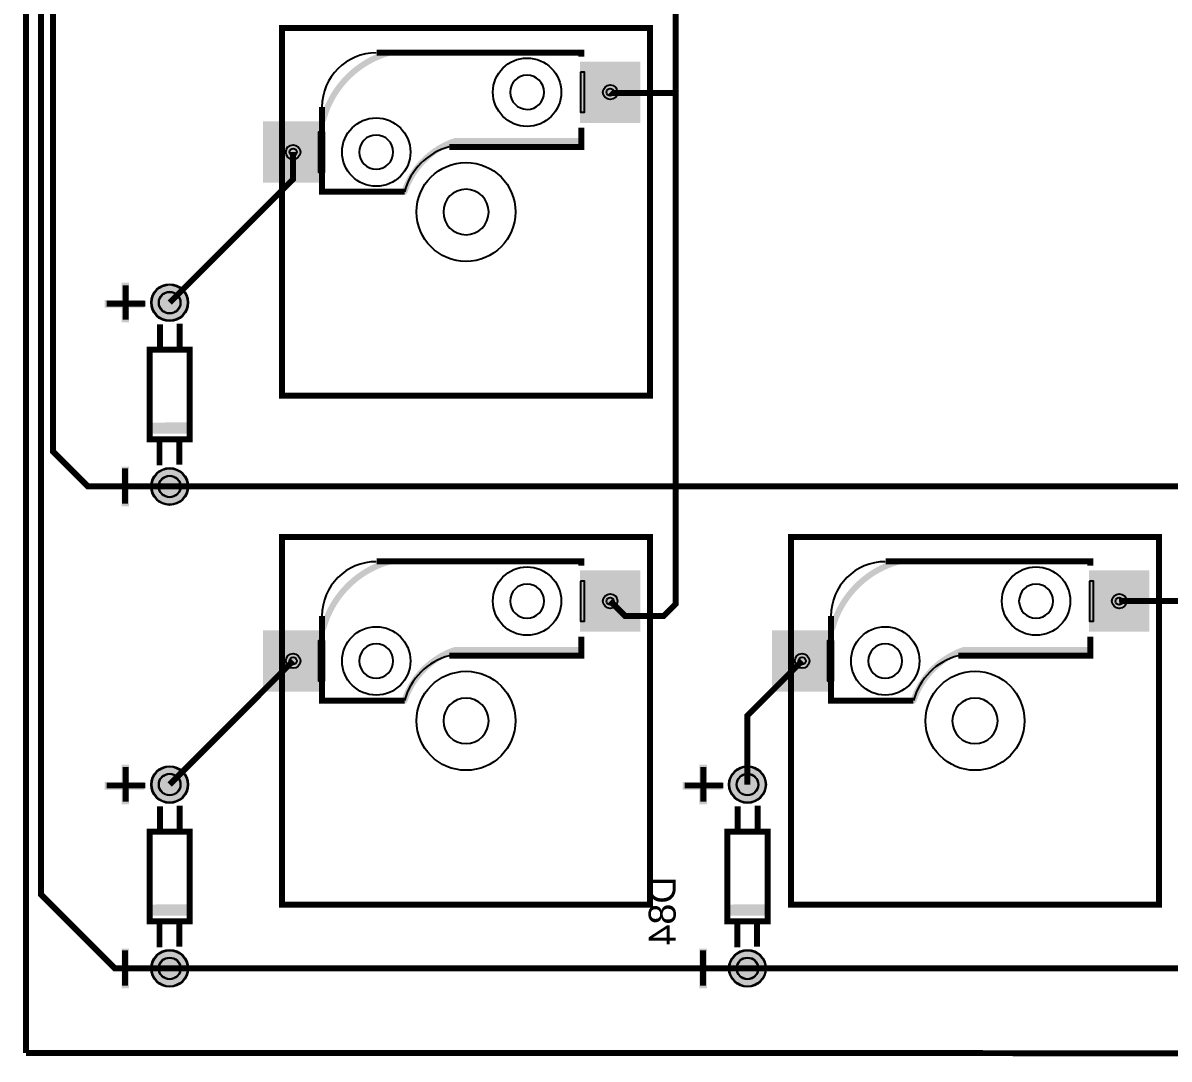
# Model space of a CAD drawing. Header units: millimetres. Extents: x -39 to 282, y -369 to -213.
# Drawn here: x -39.12 to 9.5, y -368.68 to -324.72 of the extents above; entities that cross this region are included whole.
import ezdxf

# ---------------------------------------------------------------- set-up
doc = ezdxf.new("R2010")
doc.units = ezdxf.units.MM
for name, color, linetype, true_color in [('BoardOutLine', 7, 'Continuous', 0xff00ff), ('BottomLayer', 7, 'Continuous', 0x0000ff), ('BottomPasteMaskLayer', 7, 'Continuous', 0x800000), ('BottomSilkLayer', 7, 'Continuous', 0x66cc33), ('BottomSolderMaskLayer', 7, 'Continuous', 0xaa00ff), ('Document', 7, 'Continuous', 0xffffff), ('Hole', 7, 'Continuous', 0x222222), ('Multi-Layer', 7, 'Continuous', 0xc0c0c0), ('TopLayer', 7, 'Continuous', 0xff0000), ('TopSilkLayer', 7, 'Continuous', 0xffcc00), ('TopSolderMaskLayer', 7, 'Continuous', 0x800080)]:
    doc.layers.add(name, color=color, linetype=linetype, true_color=true_color)
doc.styles.get("Standard").update_dxf_attribs({"font": 'arial.ttf'})

msp = doc.modelspace()

# ---------------------------------------------------------------- hatches: boundary and pattern name
at = {"layer": 'BottomLayer'}
for points in [[(-15.455, -326.386), (-12.955, -326.386), (-12.955, -328.936), (-15.455, -328.936)], [(-15.305, -326.811), (-15.305, -328.511), (-13.705, -328.511), (-13.705, -326.811), (-15.305, -326.811)], [(-28.905, -328.926), (-26.405, -328.926), (-26.405, -331.476), (-28.905, -331.476)], [(-28.155, -329.351), (-28.155, -331.051), (-26.555, -331.051), (-26.555, -329.351), (-28.155, -329.351)], [(-15.455, -347.976), (-12.955, -347.976), (-12.955, -350.526), (-15.455, -350.526)], [(6.135, -347.976), (8.635, -347.976), (8.635, -350.526), (6.135, -350.526)], [(-15.305, -348.401), (-15.305, -350.101), (-13.705, -350.101), (-13.705, -348.401), (-15.305, -348.401)], [(6.285, -348.401), (6.285, -350.101), (7.885, -350.101), (7.885, -348.401), (6.285, -348.401)], [(-28.905, -350.516), (-26.405, -350.516), (-26.405, -353.066), (-28.905, -353.066)], [(-7.315, -350.516), (-4.815, -350.516), (-4.815, -353.066), (-7.315, -353.066)], [(-28.155, -350.941), (-28.155, -352.641), (-26.555, -352.641), (-26.555, -350.941), (-28.155, -350.941)], [(-6.565, -350.941), (-6.565, -352.641), (-4.965, -352.641), (-4.965, -350.941), (-6.565, -350.941)]]:
    msp.add_hatch(color=256, dxfattribs=at).paths.add_polyline_path(points)
at = {"layer": 'BottomPasteMaskLayer'}
for points in [[(-15.455, -326.386), (-12.955, -326.386), (-12.955, -328.936), (-15.455, -328.936)], [(-28.905, -328.926), (-26.405, -328.926), (-26.405, -331.476), (-28.905, -331.476)], [(-15.455, -347.976), (-12.955, -347.976), (-12.955, -350.526), (-15.455, -350.526)], [(6.135, -347.976), (8.635, -347.976), (8.635, -350.526), (6.135, -350.526)], [(-28.905, -350.516), (-26.405, -350.516), (-26.405, -353.066), (-28.905, -353.066)], [(-7.315, -350.516), (-4.815, -350.516), (-4.815, -353.066), (-7.315, -353.066)]]:
    msp.add_hatch(color=256, dxfattribs=at).paths.add_polyline_path(points)
at = {"layer": 'BottomSilkLayer'}
for points in [[(-26.37, -328.929), (-26.387, -328.928), (-26.403, -328.925), (-26.419, -328.92), (-26.434, -328.912), (-26.447, -328.903), (-26.46, -328.892), (-26.471, -328.88), (-26.48, -328.866), (-26.488, -328.851), (-26.493, -328.835), (-26.496, -328.819), (-26.497, -328.802), (-26.497, -328.802), (-26.496, -328.785), (-26.492, -328.767), (-26.492, -328.767), (-26.492, -328.767), (-26.492, -328.767), (-26.466, -328.677), (-26.438, -328.588), (-26.409, -328.499), (-26.377, -328.411), (-26.343, -328.324), (-26.307, -328.238), (-26.269, -328.152), (-26.23, -328.067), (-26.188, -327.984), (-26.145, -327.901), (-26.1, -327.819), (-26.053, -327.738), (-26.004, -327.658), (-25.953, -327.58), (-25.901, -327.502), (-25.847, -327.426), (-25.791, -327.351), (-25.733, -327.277), (-25.674, -327.205), (-25.614, -327.133), (-25.551, -327.064), (-25.487, -326.995), (-25.422, -326.928), (-25.355, -326.863), (-25.287, -326.799), (-25.217, -326.737), (-25.146, -326.676), (-25.073, -326.617), (-25, -326.56), (-24.925, -326.504), (-24.848, -326.45), (-24.771, -326.397), (-24.692, -326.347), (-24.613, -326.298), (-24.532, -326.251), (-24.45, -326.206), (-24.367, -326.162), (-24.283, -326.121), (-24.198, -326.081), (-24.113, -326.043), (-24.026, -326.008), (-23.939, -325.974), (-23.851, -325.942), (-23.763, -325.912), (-23.673, -325.884), (-23.583, -325.858), (-23.583, -325.858), (-23.583, -325.858), (-23.583, -325.858), (-23.566, -325.855), (-23.548, -325.853), (-23.548, -325.853), (-23.548, -325.853), (-23.532, -325.854), (-23.515, -325.858), (-23.5, -325.863), (-23.485, -325.87), (-23.471, -325.88), (-23.458, -325.891), (-23.447, -325.903), (-23.438, -325.917), (-23.431, -325.932), (-23.425, -325.948), (-23.422, -325.964), (-23.421, -325.98), (-23.421, -325.98), (-23.422, -325.997), (-23.426, -326.013), (-23.431, -326.029), (-23.438, -326.044), (-23.448, -326.058), (-23.459, -326.07), (-23.471, -326.081), (-23.485, -326.091), (-23.5, -326.098), (-23.516, -326.103), (-23.516, -326.103), (-23.516, -326.103), (-23.516, -326.103), (-23.602, -326.128), (-23.688, -326.155), (-23.773, -326.184), (-23.857, -326.214), (-23.941, -326.247), (-24.024, -326.281), (-24.106, -326.318), (-24.187, -326.356), (-24.267, -326.396), (-24.347, -326.438), (-24.425, -326.482), (-24.502, -326.528), (-24.579, -326.575), (-24.654, -326.624), (-24.728, -326.675), (-24.801, -326.728), (-24.872, -326.782), (-24.943, -326.838), (-25.012, -326.895), (-25.079, -326.954), (-25.146, -327.014), (-25.211, -327.076), (-25.274, -327.14), (-25.336, -327.205), (-25.397, -327.271), (-25.455, -327.339), (-25.513, -327.408), (-25.569, -327.478), (-25.623, -327.55), (-25.675, -327.623), (-25.726, -327.697), (-25.775, -327.772), (-25.823, -327.848), (-25.868, -327.925), (-25.912, -328.004), (-25.954, -328.083), (-25.994, -328.163), (-26.033, -328.245), (-26.069, -328.327), (-26.104, -328.41), (-26.136, -328.493), (-26.167, -328.578), (-26.196, -328.663), (-26.223, -328.748), (-26.247, -328.835), (-26.247, -328.835), (-26.247, -328.835), (-26.247, -328.835), (-26.247, -328.835), (-26.253, -328.85), (-26.26, -328.865), (-26.269, -328.879), (-26.28, -328.892), (-26.293, -328.903), (-26.306, -328.912), (-26.321, -328.92), (-26.337, -328.925), (-26.354, -328.928), (-26.37, -328.929), (-26.37, -328.929), (-26.37, -328.929), (-26.37, -328.929)], [(-15.43, -325.854), (-23, -325.854), (-23.55, -325.854), (-23.566, -325.855), (-23.583, -325.858), (-23.598, -325.863), (-23.613, -325.871), (-23.627, -325.88), (-23.64, -325.891), (-23.65, -325.903), (-23.66, -325.917), (-23.667, -325.932), (-23.672, -325.948), (-23.676, -325.964), (-23.677, -325.981), (-23.676, -325.997), (-23.672, -326.014), (-23.667, -326.029), (-23.66, -326.044), (-23.65, -326.058), (-23.64, -326.07), (-23.627, -326.081), (-23.613, -326.091), (-23.598, -326.098), (-23.583, -326.103), (-23.566, -326.107), (-23.55, -326.108), (-23, -326.108), (-15.43, -326.108), (-15.413, -326.107), (-15.397, -326.103), (-15.381, -326.098), (-15.366, -326.091), (-15.352, -326.081), (-15.34, -326.07), (-15.329, -326.058), (-15.32, -326.044), (-15.312, -326.029), (-15.307, -326.014), (-15.304, -325.997), (-15.303, -325.981), (-15.304, -325.964), (-15.307, -325.948), (-15.312, -325.932), (-15.32, -325.917), (-15.329, -325.903), (-15.34, -325.891), (-15.352, -325.88), (-15.366, -325.871), (-15.381, -325.863), (-15.397, -325.858), (-15.413, -325.855), (-15.43, -325.854), (-15.43, -325.854)], [(-22.931, -332.01), (-22.947, -332.009), (-22.963, -332.006), (-22.979, -332.001), (-22.994, -331.993), (-23.008, -331.984), (-23.02, -331.973), (-23.031, -331.961), (-23.041, -331.947), (-23.048, -331.932), (-23.053, -331.916), (-23.056, -331.9), (-23.058, -331.883), (-23.058, -331.883), (-23.058, -331.883), (-23.056, -331.862), (-23.05, -331.84), (-23.05, -331.84), (-23.05, -331.84), (-23.05, -331.84), (-23.05, -331.84), (-23.022, -331.759), (-22.991, -331.679), (-22.959, -331.599), (-22.925, -331.52), (-22.889, -331.442), (-22.851, -331.365), (-22.811, -331.289), (-22.769, -331.213), (-22.726, -331.139), (-22.68, -331.066), (-22.633, -330.994), (-22.585, -330.923), (-22.534, -330.854), (-22.482, -330.785), (-22.428, -330.718), (-22.373, -330.652), (-22.316, -330.588), (-22.257, -330.525), (-22.197, -330.464), (-22.135, -330.403), (-22.072, -330.345), (-22.008, -330.288), (-21.942, -330.232), (-21.875, -330.179), (-21.807, -330.126), (-21.737, -330.076), (-21.666, -330.027), (-21.594, -329.98), (-21.521, -329.935), (-21.447, -329.891), (-21.372, -329.85), (-21.296, -329.81), (-21.219, -329.772), (-21.14, -329.736), (-21.062, -329.701), (-20.982, -329.669), (-20.901, -329.639), (-20.82, -329.61), (-20.82, -329.61), (-20.82, -329.61), (-20.82, -329.61), (-20.8, -329.605), (-20.779, -329.603), (-20.779, -329.603), (-20.762, -329.605), (-20.746, -329.608), (-20.73, -329.613), (-20.715, -329.62), (-20.702, -329.63), (-20.689, -329.641), (-20.678, -329.653), (-20.669, -329.667), (-20.662, -329.682), (-20.656, -329.698), (-20.653, -329.714), (-20.652, -329.73), (-20.652, -329.73), (-20.653, -329.748), (-20.657, -329.765), (-20.663, -329.782), (-20.671, -329.798), (-20.682, -329.812), (-20.694, -329.825), (-20.708, -329.836), (-20.723, -329.844), (-20.739, -329.851), (-20.739, -329.851), (-20.739, -329.851), (-20.739, -329.851), (-20.739, -329.851), (-20.817, -329.878), (-20.893, -329.907), (-20.969, -329.938), (-21.045, -329.971), (-21.119, -330.006), (-21.192, -330.042), (-21.265, -330.08), (-21.336, -330.12), (-21.407, -330.162), (-21.476, -330.206), (-21.545, -330.251), (-21.612, -330.298), (-21.678, -330.347), (-21.742, -330.397), (-21.806, -330.449), (-21.868, -330.503), (-21.929, -330.558), (-21.988, -330.614), (-22.046, -330.672), (-22.103, -330.732), (-22.158, -330.792), (-22.211, -330.855), (-22.263, -330.918), (-22.313, -330.983), (-22.362, -331.049), (-22.409, -331.116), (-22.455, -331.184), (-22.498, -331.254), (-22.54, -331.324), (-22.58, -331.396), (-22.618, -331.468), (-22.655, -331.542), (-22.69, -331.616), (-22.722, -331.691), (-22.753, -331.767), (-22.782, -331.844), (-22.809, -331.921), (-22.809, -331.921), (-22.809, -331.921), (-22.809, -331.921), (-22.815, -331.936), (-22.823, -331.95), (-22.832, -331.963), (-22.843, -331.975), (-22.855, -331.986), (-22.869, -331.994), (-22.883, -332.001), (-22.899, -332.006), (-22.915, -332.009), (-22.931, -332.01), (-22.931, -332.01), (-22.931, -332.01)], [(-20.78, -329.858), (-19.74, -329.858), (-15.43, -329.858), (-15.413, -329.857), (-15.397, -329.854), (-15.381, -329.848), (-15.366, -329.841), (-15.352, -329.832), (-15.34, -329.821), (-15.329, -329.808), (-15.32, -329.794), (-15.312, -329.779), (-15.307, -329.764), (-15.304, -329.747), (-15.303, -329.731), (-15.304, -329.714), (-15.307, -329.698), (-15.312, -329.682), (-15.32, -329.667), (-15.329, -329.654), (-15.34, -329.641), (-15.352, -329.63), (-15.366, -329.621), (-15.381, -329.614), (-15.397, -329.608), (-15.413, -329.605), (-15.43, -329.604), (-19.74, -329.604), (-20.78, -329.604), (-20.796, -329.605), (-20.813, -329.608), (-20.828, -329.614), (-20.843, -329.621), (-20.857, -329.63), (-20.87, -329.641), (-20.881, -329.654), (-20.89, -329.667), (-20.897, -329.682), (-20.902, -329.698), (-20.906, -329.714), (-20.907, -329.731), (-20.906, -329.747), (-20.902, -329.764), (-20.897, -329.779), (-20.89, -329.794), (-20.881, -329.808), (-20.87, -329.821), (-20.857, -329.832), (-20.843, -329.841), (-20.828, -329.848), (-20.813, -329.854), (-20.796, -329.857), (-20.78, -329.858), (-20.78, -329.858)], [(-26.43, -332.008), (-22.93, -332.008), (-22.913, -332.007), (-22.897, -332.003), (-22.881, -331.998), (-22.866, -331.991), (-22.852, -331.981), (-22.84, -331.971), (-22.829, -331.958), (-22.82, -331.944), (-22.812, -331.929), (-22.807, -331.914), (-22.804, -331.897), (-22.803, -331.881), (-22.804, -331.864), (-22.807, -331.848), (-22.812, -331.832), (-22.82, -331.817), (-22.829, -331.803), (-22.84, -331.791), (-22.852, -331.78), (-22.866, -331.771), (-22.881, -331.763), (-22.897, -331.758), (-22.913, -331.755), (-22.93, -331.754), (-26.43, -331.754), (-26.446, -331.755), (-26.463, -331.758), (-26.478, -331.763), (-26.493, -331.771), (-26.507, -331.78), (-26.52, -331.791), (-26.53, -331.803), (-26.54, -331.817), (-26.547, -331.832), (-26.552, -331.848), (-26.556, -331.864), (-26.557, -331.881), (-26.556, -331.897), (-26.552, -331.914), (-26.547, -331.929), (-26.54, -331.944), (-26.53, -331.958), (-26.52, -331.971), (-26.507, -331.981), (-26.493, -331.991), (-26.478, -331.998), (-26.463, -332.003), (-26.446, -332.007), (-26.43, -332.008), (-26.43, -332.008)], [(-33.743, -341.678), (-33.743, -342.138), (-33.753, -342.148), (-32.073, -342.148), (-32.043, -342.118), (-32.043, -341.708), (-32.043, -341.668)], [(-26.37, -350.519), (-26.387, -350.518), (-26.403, -350.515), (-26.419, -350.51), (-26.434, -350.502), (-26.447, -350.493), (-26.46, -350.482), (-26.471, -350.47), (-26.48, -350.456), (-26.488, -350.441), (-26.493, -350.425), (-26.496, -350.409), (-26.497, -350.392), (-26.497, -350.392), (-26.496, -350.375), (-26.492, -350.357), (-26.492, -350.357), (-26.492, -350.357), (-26.492, -350.357), (-26.466, -350.267), (-26.438, -350.178), (-26.409, -350.089), (-26.377, -350.001), (-26.343, -349.914), (-26.307, -349.828), (-26.269, -349.742), (-26.23, -349.657), (-26.188, -349.574), (-26.145, -349.491), (-26.1, -349.409), (-26.053, -349.328), (-26.004, -349.248), (-25.953, -349.17), (-25.901, -349.092), (-25.847, -349.016), (-25.791, -348.941), (-25.733, -348.867), (-25.674, -348.795), (-25.614, -348.723), (-25.551, -348.654), (-25.487, -348.585), (-25.422, -348.519), (-25.355, -348.453), (-25.287, -348.389), (-25.217, -348.327), (-25.146, -348.266), (-25.073, -348.207), (-25, -348.15), (-24.925, -348.094), (-24.848, -348.04), (-24.771, -347.987), (-24.692, -347.937), (-24.613, -347.888), (-24.532, -347.841), (-24.45, -347.796), (-24.367, -347.752), (-24.283, -347.711), (-24.198, -347.671), (-24.113, -347.633), (-24.026, -347.598), (-23.939, -347.564), (-23.851, -347.532), (-23.763, -347.502), (-23.673, -347.474), (-23.583, -347.448), (-23.583, -347.448), (-23.583, -347.448), (-23.583, -347.448), (-23.566, -347.445), (-23.548, -347.443), (-23.548, -347.443), (-23.548, -347.443), (-23.532, -347.445), (-23.515, -347.448), (-23.5, -347.453), (-23.485, -347.46), (-23.471, -347.47), (-23.458, -347.481), (-23.447, -347.493), (-23.438, -347.507), (-23.431, -347.522), (-23.425, -347.538), (-23.422, -347.554), (-23.421, -347.57), (-23.421, -347.57), (-23.422, -347.587), (-23.426, -347.603), (-23.431, -347.619), (-23.438, -347.634), (-23.448, -347.648), (-23.459, -347.66), (-23.471, -347.671), (-23.485, -347.681), (-23.5, -347.688), (-23.516, -347.693), (-23.516, -347.693), (-23.516, -347.693), (-23.516, -347.693), (-23.602, -347.718), (-23.688, -347.745), (-23.773, -347.774), (-23.857, -347.804), (-23.941, -347.837), (-24.024, -347.872), (-24.106, -347.908), (-24.187, -347.946), (-24.267, -347.986), (-24.347, -348.028), (-24.425, -348.072), (-24.502, -348.118), (-24.579, -348.165), (-24.654, -348.214), (-24.728, -348.265), (-24.801, -348.318), (-24.872, -348.372), (-24.943, -348.428), (-25.012, -348.485), (-25.079, -348.544), (-25.146, -348.605), (-25.211, -348.667), (-25.274, -348.73), (-25.336, -348.795), (-25.397, -348.861), (-25.455, -348.929), (-25.513, -348.998), (-25.569, -349.068), (-25.623, -349.14), (-25.675, -349.213), (-25.726, -349.287), (-25.775, -349.362), (-25.823, -349.438), (-25.868, -349.516), (-25.912, -349.594), (-25.954, -349.673), (-25.994, -349.754), (-26.033, -349.835), (-26.069, -349.917), (-26.104, -350), (-26.136, -350.083), (-26.167, -350.168), (-26.196, -350.253), (-26.223, -350.338), (-26.247, -350.425), (-26.247, -350.425), (-26.247, -350.425), (-26.247, -350.425), (-26.247, -350.425), (-26.253, -350.44), (-26.26, -350.455), (-26.269, -350.469), (-26.28, -350.482), (-26.293, -350.493), (-26.306, -350.502), (-26.321, -350.51), (-26.337, -350.515), (-26.354, -350.518), (-26.37, -350.519), (-26.37, -350.519), (-26.37, -350.519), (-26.37, -350.519)], [(-15.43, -347.444), (-23, -347.444), (-23.55, -347.444), (-23.566, -347.445), (-23.583, -347.448), (-23.598, -347.453), (-23.613, -347.461), (-23.627, -347.47), (-23.64, -347.481), (-23.65, -347.493), (-23.66, -347.507), (-23.667, -347.522), (-23.672, -347.538), (-23.676, -347.554), (-23.677, -347.571), (-23.676, -347.587), (-23.672, -347.604), (-23.667, -347.619), (-23.66, -347.634), (-23.65, -347.648), (-23.64, -347.661), (-23.627, -347.671), (-23.613, -347.681), (-23.598, -347.688), (-23.583, -347.693), (-23.566, -347.697), (-23.55, -347.698), (-23, -347.698), (-15.43, -347.698), (-15.413, -347.697), (-15.397, -347.693), (-15.381, -347.688), (-15.366, -347.681), (-15.352, -347.671), (-15.34, -347.661), (-15.329, -347.648), (-15.32, -347.634), (-15.312, -347.619), (-15.307, -347.604), (-15.304, -347.587), (-15.303, -347.571), (-15.304, -347.554), (-15.307, -347.538), (-15.312, -347.522), (-15.32, -347.507), (-15.329, -347.493), (-15.34, -347.481), (-15.352, -347.47), (-15.366, -347.461), (-15.381, -347.453), (-15.397, -347.448), (-15.413, -347.445), (-15.43, -347.444), (-15.43, -347.444)], [(-4.78, -350.519), (-4.797, -350.518), (-4.813, -350.515), (-4.829, -350.51), (-4.844, -350.502), (-4.857, -350.493), (-4.87, -350.482), (-4.881, -350.47), (-4.89, -350.456), (-4.897, -350.441), (-4.903, -350.425), (-4.906, -350.409), (-4.907, -350.392), (-4.907, -350.392), (-4.906, -350.375), (-4.902, -350.357), (-4.902, -350.357), (-4.902, -350.357), (-4.902, -350.357), (-4.876, -350.267), (-4.848, -350.178), (-4.819, -350.089), (-4.787, -350.001), (-4.753, -349.914), (-4.717, -349.828), (-4.679, -349.742), (-4.64, -349.657), (-4.598, -349.574), (-4.555, -349.491), (-4.51, -349.409), (-4.463, -349.328), (-4.414, -349.248), (-4.363, -349.17), (-4.311, -349.092), (-4.257, -349.016), (-4.201, -348.941), (-4.143, -348.867), (-4.084, -348.795), (-4.024, -348.723), (-3.961, -348.654), (-3.897, -348.585), (-3.832, -348.519), (-3.765, -348.453), (-3.697, -348.389), (-3.627, -348.327), (-3.556, -348.266), (-3.483, -348.207), (-3.41, -348.15), (-3.335, -348.094), (-3.258, -348.04), (-3.181, -347.987), (-3.102, -347.937), (-3.022, -347.888), (-2.942, -347.841), (-2.86, -347.796), (-2.777, -347.752), (-2.693, -347.711), (-2.608, -347.671), (-2.523, -347.633), (-2.436, -347.598), (-2.349, -347.564), (-2.261, -347.532), (-2.173, -347.502), (-2.083, -347.474), (-1.993, -347.448), (-1.993, -347.448), (-1.993, -347.448), (-1.993, -347.448), (-1.976, -347.445), (-1.958, -347.443), (-1.958, -347.443), (-1.958, -347.443), (-1.942, -347.445), (-1.925, -347.448), (-1.91, -347.453), (-1.895, -347.46), (-1.881, -347.47), (-1.868, -347.481), (-1.857, -347.493), (-1.848, -347.507), (-1.841, -347.522), (-1.835, -347.538), (-1.832, -347.554), (-1.831, -347.57), (-1.831, -347.57), (-1.832, -347.587), (-1.836, -347.603), (-1.841, -347.619), (-1.848, -347.634), (-1.858, -347.648), (-1.869, -347.66), (-1.881, -347.671), (-1.895, -347.681), (-1.91, -347.688), (-1.926, -347.693), (-1.926, -347.693), (-1.926, -347.693), (-1.926, -347.693), (-2.012, -347.718), (-2.098, -347.745), (-2.183, -347.774), (-2.267, -347.804), (-2.351, -347.837), (-2.434, -347.872), (-2.516, -347.908), (-2.597, -347.946), (-2.677, -347.986), (-2.757, -348.028), (-2.835, -348.072), (-2.912, -348.118), (-2.989, -348.165), (-3.064, -348.214), (-3.138, -348.265), (-3.211, -348.318), (-3.282, -348.372), (-3.353, -348.428), (-3.422, -348.485), (-3.489, -348.544), (-3.556, -348.605), (-3.62, -348.667), (-3.684, -348.73), (-3.746, -348.795), (-3.806, -348.861), (-3.865, -348.929), (-3.923, -348.998), (-3.979, -349.068), (-4.033, -349.14), (-4.085, -349.213), (-4.136, -349.287), (-4.185, -349.362), (-4.233, -349.438), (-4.278, -349.516), (-4.322, -349.594), (-4.364, -349.673), (-4.404, -349.754), (-4.443, -349.835), (-4.479, -349.917), (-4.514, -350), (-4.546, -350.083), (-4.577, -350.168), (-4.606, -350.253), (-4.632, -350.338), (-4.657, -350.425), (-4.657, -350.425), (-4.657, -350.425), (-4.657, -350.425), (-4.657, -350.425), (-4.663, -350.44), (-4.67, -350.455), (-4.679, -350.469), (-4.69, -350.482), (-4.703, -350.493), (-4.716, -350.502), (-4.731, -350.51), (-4.747, -350.515), (-4.763, -350.518), (-4.78, -350.519), (-4.78, -350.519), (-4.78, -350.519), (-4.78, -350.519)], [(6.16, -347.444), (-1.41, -347.444), (-1.96, -347.444), (-1.976, -347.445), (-1.993, -347.448), (-2.008, -347.453), (-2.023, -347.461), (-2.037, -347.47), (-2.049, -347.481), (-2.06, -347.493), (-2.07, -347.507), (-2.077, -347.522), (-2.082, -347.538), (-2.086, -347.554), (-2.087, -347.571), (-2.086, -347.587), (-2.082, -347.604), (-2.077, -347.619), (-2.07, -347.634), (-2.06, -347.648), (-2.049, -347.661), (-2.037, -347.671), (-2.023, -347.681), (-2.008, -347.688), (-1.993, -347.693), (-1.976, -347.697), (-1.96, -347.698), (-1.41, -347.698), (6.16, -347.698), (6.177, -347.697), (6.193, -347.693), (6.209, -347.688), (6.224, -347.681), (6.238, -347.671), (6.25, -347.661), (6.261, -347.648), (6.27, -347.634), (6.278, -347.619), (6.283, -347.604), (6.286, -347.587), (6.287, -347.571), (6.286, -347.554), (6.283, -347.538), (6.278, -347.522), (6.27, -347.507), (6.261, -347.493), (6.25, -347.481), (6.238, -347.47), (6.224, -347.461), (6.209, -347.453), (6.193, -347.448), (6.177, -347.445), (6.16, -347.444), (6.16, -347.444)], [(-22.931, -353.6), (-22.947, -353.599), (-22.963, -353.596), (-22.979, -353.591), (-22.994, -353.583), (-23.008, -353.574), (-23.02, -353.563), (-23.031, -353.551), (-23.041, -353.537), (-23.048, -353.522), (-23.053, -353.506), (-23.056, -353.49), (-23.058, -353.473), (-23.058, -353.473), (-23.058, -353.473), (-23.056, -353.452), (-23.05, -353.43), (-23.05, -353.43), (-23.05, -353.43), (-23.05, -353.43), (-23.05, -353.43), (-23.022, -353.349), (-22.991, -353.269), (-22.959, -353.189), (-22.925, -353.11), (-22.889, -353.032), (-22.851, -352.955), (-22.811, -352.879), (-22.769, -352.803), (-22.726, -352.729), (-22.68, -352.656), (-22.633, -352.584), (-22.585, -352.513), (-22.534, -352.444), (-22.482, -352.375), (-22.428, -352.308), (-22.373, -352.243), (-22.316, -352.178), (-22.257, -352.115), (-22.197, -352.054), (-22.135, -351.993), (-22.072, -351.935), (-22.008, -351.878), (-21.942, -351.822), (-21.875, -351.769), (-21.807, -351.716), (-21.737, -351.666), (-21.666, -351.617), (-21.594, -351.57), (-21.521, -351.525), (-21.447, -351.481), (-21.372, -351.44), (-21.296, -351.4), (-21.219, -351.362), (-21.14, -351.326), (-21.062, -351.291), (-20.982, -351.259), (-20.901, -351.229), (-20.82, -351.2), (-20.82, -351.2), (-20.82, -351.2), (-20.82, -351.2), (-20.8, -351.195), (-20.779, -351.194), (-20.779, -351.194), (-20.762, -351.195), (-20.746, -351.198), (-20.73, -351.203), (-20.715, -351.211), (-20.702, -351.22), (-20.689, -351.231), (-20.678, -351.243), (-20.669, -351.257), (-20.662, -351.272), (-20.656, -351.288), (-20.653, -351.304), (-20.652, -351.321), (-20.652, -351.321), (-20.653, -351.338), (-20.657, -351.355), (-20.663, -351.372), (-20.671, -351.388), (-20.682, -351.402), (-20.694, -351.415), (-20.708, -351.426), (-20.723, -351.435), (-20.739, -351.441), (-20.739, -351.441), (-20.739, -351.441), (-20.739, -351.441), (-20.739, -351.441), (-20.817, -351.468), (-20.893, -351.497), (-20.969, -351.528), (-21.045, -351.561), (-21.119, -351.596), (-21.192, -351.632), (-21.265, -351.67), (-21.336, -351.711), (-21.407, -351.752), (-21.476, -351.796), (-21.545, -351.841), (-21.612, -351.888), (-21.678, -351.937), (-21.742, -351.987), (-21.806, -352.039), (-21.868, -352.093), (-21.929, -352.148), (-21.988, -352.204), (-22.046, -352.262), (-22.103, -352.322), (-22.158, -352.383), (-22.211, -352.445), (-22.263, -352.508), (-22.313, -352.573), (-22.362, -352.639), (-22.409, -352.706), (-22.455, -352.774), (-22.498, -352.844), (-22.54, -352.914), (-22.58, -352.986), (-22.618, -353.058), (-22.655, -353.132), (-22.69, -353.206), (-22.722, -353.281), (-22.753, -353.357), (-22.782, -353.434), (-22.809, -353.511), (-22.809, -353.511), (-22.809, -353.511), (-22.809, -353.511), (-22.815, -353.526), (-22.823, -353.54), (-22.832, -353.554), (-22.843, -353.565), (-22.855, -353.576), (-22.869, -353.584), (-22.883, -353.591), (-22.899, -353.596), (-22.915, -353.599), (-22.931, -353.6), (-22.931, -353.6), (-22.931, -353.6)], [(-20.78, -351.448), (-19.74, -351.448), (-15.43, -351.448), (-15.413, -351.447), (-15.397, -351.444), (-15.381, -351.438), (-15.366, -351.431), (-15.352, -351.422), (-15.34, -351.411), (-15.329, -351.398), (-15.32, -351.384), (-15.312, -351.369), (-15.307, -351.354), (-15.304, -351.337), (-15.303, -351.321), (-15.304, -351.304), (-15.307, -351.288), (-15.312, -351.272), (-15.32, -351.257), (-15.329, -351.244), (-15.34, -351.231), (-15.352, -351.22), (-15.366, -351.211), (-15.381, -351.204), (-15.397, -351.198), (-15.413, -351.195), (-15.43, -351.194), (-19.74, -351.194), (-20.78, -351.194), (-20.796, -351.195), (-20.813, -351.198), (-20.828, -351.204), (-20.843, -351.211), (-20.857, -351.22), (-20.87, -351.231), (-20.881, -351.244), (-20.89, -351.257), (-20.897, -351.272), (-20.902, -351.288), (-20.906, -351.304), (-20.907, -351.321), (-20.906, -351.337), (-20.902, -351.354), (-20.897, -351.369), (-20.89, -351.384), (-20.881, -351.398), (-20.87, -351.411), (-20.857, -351.422), (-20.843, -351.431), (-20.828, -351.438), (-20.813, -351.444), (-20.796, -351.447), (-20.78, -351.448), (-20.78, -351.448)], [(-1.341, -353.6), (-1.357, -353.599), (-1.373, -353.596), (-1.389, -353.591), (-1.404, -353.583), (-1.418, -353.574), (-1.43, -353.563), (-1.441, -353.551), (-1.451, -353.537), (-1.458, -353.522), (-1.463, -353.506), (-1.466, -353.49), (-1.468, -353.473), (-1.468, -353.473), (-1.468, -353.473), (-1.466, -353.452), (-1.46, -353.43), (-1.46, -353.43), (-1.46, -353.43), (-1.46, -353.43), (-1.46, -353.43), (-1.432, -353.349), (-1.401, -353.269), (-1.369, -353.189), (-1.335, -353.11), (-1.299, -353.032), (-1.261, -352.955), (-1.221, -352.879), (-1.179, -352.803), (-1.136, -352.729), (-1.09, -352.656), (-1.043, -352.584), (-0.995, -352.513), (-0.944, -352.444), (-0.892, -352.375), (-0.838, -352.308), (-0.783, -352.243), (-0.726, -352.178), (-0.667, -352.115), (-0.607, -352.054), (-0.545, -351.993), (-0.482, -351.935), (-0.418, -351.878), (-0.352, -351.822), (-0.285, -351.769), (-0.217, -351.716), (-0.147, -351.666), (-0.076, -351.617), (-0.004, -351.57), (0.069, -351.525), (0.143, -351.481), (0.218, -351.44), (0.294, -351.4), (0.372, -351.362), (0.45, -351.326), (0.528, -351.291), (0.608, -351.259), (0.689, -351.229), (0.77, -351.2), (0.77, -351.2), (0.77, -351.2), (0.77, -351.2), (0.79, -351.195), (0.811, -351.194), (0.811, -351.194), (0.828, -351.195), (0.844, -351.198), (0.86, -351.203), (0.875, -351.211), (0.888, -351.22), (0.901, -351.231), (0.912, -351.243), (0.921, -351.257), (0.928, -351.272), (0.934, -351.288), (0.937, -351.304), (0.938, -351.321), (0.938, -351.321), (0.937, -351.338), (0.933, -351.355), (0.927, -351.372), (0.919, -351.388), (0.909, -351.402), (0.896, -351.415), (0.882, -351.426), (0.867, -351.435), (0.851, -351.441), (0.851, -351.441), (0.851, -351.441), (0.851, -351.441), (0.851, -351.441), (0.773, -351.468), (0.697, -351.497), (0.621, -351.528), (0.545, -351.561), (0.471, -351.596), (0.398, -351.632), (0.325, -351.67), (0.254, -351.711), (0.183, -351.752), (0.114, -351.796), (0.045, -351.841), (-0.022, -351.888), (-0.088, -351.937), (-0.152, -351.987), (-0.216, -352.039), (-0.278, -352.093), (-0.339, -352.148), (-0.398, -352.204), (-0.456, -352.262), (-0.513, -352.322), (-0.568, -352.383), (-0.621, -352.445), (-0.673, -352.508), (-0.723, -352.573), (-0.772, -352.639), (-0.819, -352.706), (-0.865, -352.774), (-0.908, -352.844), (-0.95, -352.914), (-0.99, -352.986), (-1.028, -353.058), (-1.065, -353.132), (-1.1, -353.206), (-1.132, -353.281), (-1.163, -353.357), (-1.192, -353.434), (-1.219, -353.511), (-1.219, -353.511), (-1.219, -353.511), (-1.219, -353.511), (-1.225, -353.526), (-1.233, -353.54), (-1.242, -353.554), (-1.253, -353.565), (-1.265, -353.576), (-1.279, -353.584), (-1.293, -353.591), (-1.309, -353.596), (-1.324, -353.599), (-1.341, -353.6), (-1.341, -353.6), (-1.341, -353.6)], [(0.81, -351.448), (1.85, -351.448), (6.16, -351.448), (6.177, -351.447), (6.193, -351.444), (6.209, -351.438), (6.224, -351.431), (6.238, -351.422), (6.25, -351.411), (6.261, -351.398), (6.27, -351.384), (6.278, -351.369), (6.283, -351.354), (6.286, -351.337), (6.287, -351.321), (6.286, -351.304), (6.283, -351.288), (6.278, -351.272), (6.27, -351.257), (6.261, -351.244), (6.25, -351.231), (6.238, -351.22), (6.224, -351.211), (6.209, -351.204), (6.193, -351.198), (6.177, -351.195), (6.16, -351.194), (1.85, -351.194), (0.81, -351.194), (0.794, -351.195), (0.777, -351.198), (0.762, -351.204), (0.747, -351.211), (0.733, -351.22), (0.72, -351.231), (0.71, -351.244), (0.7, -351.257), (0.693, -351.272), (0.688, -351.288), (0.684, -351.304), (0.683, -351.321), (0.684, -351.337), (0.688, -351.354), (0.693, -351.369), (0.7, -351.384), (0.71, -351.398), (0.72, -351.411), (0.733, -351.422), (0.747, -351.431), (0.762, -351.438), (0.777, -351.444), (0.794, -351.447), (0.81, -351.448), (0.81, -351.448)], [(-26.43, -353.598), (-22.93, -353.598), (-22.913, -353.597), (-22.897, -353.593), (-22.881, -353.588), (-22.866, -353.581), (-22.852, -353.572), (-22.84, -353.561), (-22.829, -353.548), (-22.82, -353.534), (-22.812, -353.519), (-22.807, -353.504), (-22.804, -353.487), (-22.803, -353.471), (-22.804, -353.454), (-22.807, -353.438), (-22.812, -353.422), (-22.82, -353.407), (-22.829, -353.393), (-22.84, -353.381), (-22.852, -353.37), (-22.866, -353.361), (-22.881, -353.353), (-22.897, -353.348), (-22.913, -353.345), (-22.93, -353.344), (-26.43, -353.344), (-26.446, -353.345), (-26.463, -353.348), (-26.478, -353.353), (-26.493, -353.361), (-26.507, -353.37), (-26.52, -353.381), (-26.53, -353.393), (-26.54, -353.407), (-26.547, -353.422), (-26.552, -353.438), (-26.556, -353.454), (-26.557, -353.471), (-26.556, -353.487), (-26.552, -353.504), (-26.547, -353.519), (-26.54, -353.534), (-26.53, -353.548), (-26.52, -353.561), (-26.507, -353.572), (-26.493, -353.581), (-26.478, -353.588), (-26.463, -353.593), (-26.446, -353.597), (-26.43, -353.598), (-26.43, -353.598)], [(-4.84, -353.598), (-1.34, -353.598), (-1.323, -353.597), (-1.307, -353.593), (-1.291, -353.588), (-1.276, -353.581), (-1.262, -353.572), (-1.25, -353.561), (-1.239, -353.548), (-1.23, -353.534), (-1.222, -353.519), (-1.217, -353.504), (-1.214, -353.487), (-1.213, -353.471), (-1.214, -353.454), (-1.217, -353.438), (-1.222, -353.422), (-1.23, -353.407), (-1.239, -353.393), (-1.25, -353.381), (-1.262, -353.37), (-1.276, -353.361), (-1.291, -353.353), (-1.307, -353.348), (-1.323, -353.345), (-1.34, -353.344), (-4.84, -353.344), (-4.856, -353.345), (-4.873, -353.348), (-4.888, -353.353), (-4.903, -353.361), (-4.917, -353.37), (-4.93, -353.381), (-4.94, -353.393), (-4.95, -353.407), (-4.957, -353.422), (-4.962, -353.438), (-4.966, -353.454), (-4.967, -353.471), (-4.966, -353.487), (-4.962, -353.504), (-4.957, -353.519), (-4.95, -353.534), (-4.94, -353.548), (-4.93, -353.561), (-4.917, -353.572), (-4.903, -353.581), (-4.888, -353.588), (-4.873, -353.593), (-4.856, -353.597), (-4.84, -353.598), (-4.84, -353.598)], [(-33.743, -362.125), (-33.743, -362.585), (-33.753, -362.595), (-32.073, -362.595), (-32.043, -362.565), (-32.043, -362.155), (-32.043, -362.115)], [(-9.232, -362.125), (-9.232, -362.585), (-9.242, -362.595), (-7.562, -362.595), (-7.532, -362.565), (-7.532, -362.155), (-7.532, -362.115)]]:
    msp.add_hatch(color=256, dxfattribs=at).paths.add_polyline_path(points)
at = {"layer": 'BottomSolderMaskLayer'}
for points in [[(-15.481, -326.36), (-12.93, -326.36), (-12.93, -328.961), (-15.481, -328.961)], [(-28.93, -328.9), (-26.38, -328.9), (-26.38, -331.501), (-28.93, -331.501)], [(-33.68, -336.588, 1), (-32.106, -336.588, 1)], [(-33.68, -344.388, 1), (-32.106, -344.388, 1)], [(-15.481, -347.95), (-12.93, -347.95), (-12.93, -350.551), (-15.481, -350.551)], [(6.109, -347.95), (8.66, -347.95), (8.66, -350.551), (6.109, -350.551)], [(-28.93, -350.49), (-26.38, -350.49), (-26.38, -353.091), (-28.93, -353.091)], [(-7.34, -350.49), (-4.79, -350.49), (-4.79, -353.091), (-7.34, -353.091)], [(-33.68, -357.035, 1), (-32.106, -357.035, 1)], [(-9.169, -357.035, 1), (-7.595, -357.035, 1)], [(-33.68, -364.835, 1), (-32.106, -364.835, 1)], [(-9.169, -364.835, 1), (-7.595, -364.835, 1)]]:
    msp.add_hatch(color=256, dxfattribs=at).paths.add_polyline_path(points)
at = {"layer": 'Document'}
for points in [[(-34.613, -335.748), (-34.933, -335.748), (-34.933, -337.428), (-34.613, -337.428)], [(-33.966, -336.8), (-33.966, -336.48), (-35.646, -336.48), (-35.646, -336.8)], [(-34.613, -343.548), (-34.933, -343.548), (-34.933, -345.228), (-34.613, -345.228)], [(-34.613, -356.195), (-34.933, -356.195), (-34.933, -357.875), (-34.613, -357.875)], [(-10.102, -356.195), (-10.422, -356.195), (-10.422, -357.875), (-10.102, -357.875)], [(-33.966, -357.247), (-33.966, -356.927), (-35.646, -356.927), (-35.646, -357.247)], [(-9.455, -357.247), (-9.455, -356.927), (-11.135, -356.927), (-11.135, -357.247)], [(-34.613, -363.995), (-34.933, -363.995), (-34.933, -365.675), (-34.613, -365.675)], [(-10.102, -363.995), (-10.422, -363.995), (-10.422, -365.675), (-10.102, -365.675)]]:
    msp.add_hatch(color=256, dxfattribs=at).paths.add_polyline_path(points)
at = {"layer": 'Multi-Layer'}
for points in [[(-33.655, -336.588, 1), (-32.131, -336.588, 1)], [(-33.655, -344.388, 1), (-32.131, -344.388, 1)], [(-33.655, -357.035, 1), (-32.131, -357.035, 1)], [(-9.144, -357.035, 1), (-7.62, -357.035, 1)], [(-33.655, -364.835, 1), (-32.131, -364.835, 1)], [(-9.144, -364.835, 1), (-7.62, -364.835, 1)]]:
    msp.add_hatch(color=256, dxfattribs=at).paths.add_polyline_path(points)
at = {"layer": 'TopSolderMaskLayer'}
for points in [[(-33.68, -336.588, 1), (-32.106, -336.588, 1)], [(-33.68, -344.388, 1), (-32.106, -344.388, 1)], [(-33.68, -357.035, 1), (-32.106, -357.035, 1)], [(-9.169, -357.035, 1), (-7.595, -357.035, 1)], [(-33.68, -364.835, 1), (-32.106, -364.835, 1)], [(-9.169, -364.835, 1), (-7.595, -364.835, 1)]]:
    msp.add_hatch(color=256, dxfattribs=at).paths.add_polyline_path(points)

# ---------------------------------------------------------------- linework, layer by layer
at = {"layer": 'BoardOutLine', "const_width": 0.254}
for points in [[(-38.989, -213.36), (-10.16, -213.36), (282.068, -213.36), (282.068, -368.555), (-4.191, -368.428), (-38.989, -368.428)], [(-38.989, -368.428), (-38.989, -213.36)]]:
    msp.add_lwpolyline(points, dxfattribs=at)
at = {"layer": 'BottomLayer', "const_width": 0.254}
for points in [[(-32.893, -364.834), (-35.217, -364.834), (-38.354, -361.697), (-38.354, -236.982), (-35.687, -234.315), (-12.827, -234.315), (-11.43, -232.918), (-11.43, -230.378), (1.524, -217.424), (29.845, -217.424)], [(-32.893, -344.388), (-36.359, -344.388), (-37.846, -342.901), (-37.846, -237.49), (-35.179, -234.823), (40.386, -234.823), (40.64, -234.569), (40.64, -227.965), (40.132, -227.457), (39.116, -227.457), (38.481, -226.822), (38.481, -225.171), (38.775, -224.877), (40.061, -224.877)], [(15.24, -344.388), (-32.893, -344.388)], [(-7.366, -364.835), (-32.893, -364.835)], [(15.113, -364.835), (-7.366, -364.835)]]:
    msp.add_lwpolyline(points, dxfattribs=at)
at = {"layer": 'BottomLayer'}
for centre in [(-28.155, -331.881), (-28.155, -353.471), (-6.565, -353.471)]:
    msp.add_arc(centre, 0.03, 359.9073, 349.7038, dxfattribs=at)
at = {"layer": 'BottomSilkLayer', "const_width": 0.254}
for points in [[(-15.43, -326.155), (-15.43, -325.981), (-24.116, -325.981)], [(-26.43, -328.294), (-26.43, -331.707), (-26.43, -331.881), (-22.93, -331.881)], [(-15.43, -329.731), (-15.43, -329.167)], [(-21.03, -329.981), (-20.78, -329.981), (-19.74, -329.981), (-15.43, -329.981), (-15.43, -329.731)], [(-34.763, -335.848), (-34.763, -337.318)], [(-35.563, -336.628), (-33.923, -336.628)], [(-33.303, -338.528), (-33.303, -337.508)], [(-32.463, -338.488), (-32.463, -337.488)], [(-33.323, -342.488), (-33.323, -343.488)], [(-32.483, -342.448), (-32.483, -343.468)], [(-34.783, -343.618), (-34.783, -345.118)], [(-15.43, -347.745), (-15.43, -347.571), (-24.116, -347.571)], [(6.16, -347.745), (6.16, -347.571), (-2.526, -347.571)], [(-26.43, -349.884), (-26.43, -353.297), (-26.43, -353.471), (-22.93, -353.471)], [(-4.84, -349.884), (-4.84, -353.297), (-4.84, -353.471), (-1.34, -353.471)], [(-15.43, -351.321), (-15.43, -350.757)], [(6.16, -351.321), (6.16, -350.757)], [(-21.03, -351.571), (-20.78, -351.571), (-19.74, -351.571), (-15.43, -351.571), (-15.43, -351.321)], [(0.56, -351.571), (0.81, -351.571), (1.85, -351.571), (6.16, -351.571), (6.16, -351.321)], [(-34.763, -356.295), (-34.763, -357.765)], [(-10.252, -356.295), (-10.252, -357.765)], [(-35.563, -357.075), (-33.923, -357.075)], [(-11.052, -357.075), (-9.412, -357.075)], [(-32.463, -358.935), (-32.463, -357.935)], [(-7.952, -358.935), (-7.952, -357.935)], [(-33.303, -358.975), (-33.303, -357.955)], [(-8.792, -358.975), (-8.792, -357.955)], [(-33.323, -362.935), (-33.323, -363.935)], [(-32.483, -362.895), (-32.483, -363.915)], [(-8.812, -362.935), (-8.812, -363.935)], [(-7.972, -362.895), (-7.972, -363.915)], [(-34.783, -364.065), (-34.783, -365.565)], [(-10.272, -364.065), (-10.272, -365.565)]]:
    msp.add_lwpolyline(points, dxfattribs=at)
at = {"layer": 'BottomSilkLayer'}
for points in [[(-15.465, -326.811), (-15.465, -328.511), (-15.295, -328.511), (-15.295, -326.811), (-15.465, -326.811)], [(-26.58, -331.051), (-26.32, -331.051), (-26.32, -329.351), (-26.58, -329.351), (-26.58, -331.051), (-26.58, -331.051)], [(-15.465, -348.401), (-15.465, -350.101), (-15.295, -350.101), (-15.295, -348.401), (-15.465, -348.401)], [(6.125, -348.401), (6.125, -350.101), (6.295, -350.101), (6.295, -348.401), (6.125, -348.401)], [(-26.58, -352.641), (-26.32, -352.641), (-26.32, -350.941), (-26.58, -350.941), (-26.58, -352.641), (-26.58, -352.641)], [(-4.99, -352.641), (-4.73, -352.641), (-4.73, -350.941), (-4.99, -350.941), (-4.99, -352.641), (-4.99, -352.641)]]:
    msp.add_lwpolyline(points, close=True, dxfattribs=at)
at = {"layer": 'BottomSilkLayer', "const_width": 0.254}
for points in [[(-33.743, -338.588), (-33.743, -342.388), (-32.043, -342.388), (-32.043, -338.588), (-33.743, -338.588)], [(-33.743, -359.035), (-33.743, -362.835), (-32.043, -362.835), (-32.043, -359.035), (-33.743, -359.035)], [(-9.232, -359.035), (-9.232, -362.835), (-7.532, -362.835), (-7.532, -359.035), (-9.232, -359.035)]]:
    msp.add_lwpolyline(points, close=True, dxfattribs=at)
at = {"layer": 'BottomSilkLayer'}
for centre, radius, start, end in [((-24.126, -328.294), 2.304, 90, 179.9994), ((-15.44, -325.981), 0.01, 270.1452, 0.1456), ((-20.36, -332.55), 2.655, 104.6017, 165.3998), ((-24.126, -349.884), 2.304, 90, 179.9994), ((-15.44, -347.571), 0.01, 270.1452, 0.1456), ((-2.536, -349.884), 2.304, 90, 179.9994), ((6.15, -347.571), 0.01, 270.1452, 0.1456), ((-20.36, -354.14), 2.655, 104.6017, 165.3998), ((1.23, -354.14), 2.655, 104.6017, 165.3998)]:
    msp.add_arc(centre, radius, start, end, dxfattribs=at)
at = {"layer": 'BottomSolderMaskLayer'}
for centre, radius in [((-32.893, -336.588), 0.787), ((-32.893, -336.588), 0.465), ((-32.893, -344.388), 0.787), ((-32.893, -344.388), 0.465), ((-32.893, -357.035), 0.787), ((-8.382, -357.035), 0.787), ((-32.893, -357.035), 0.465), ((-8.382, -357.035), 0.465), ((-32.893, -364.835), 0.787), ((-8.382, -364.835), 0.787), ((-32.893, -364.835), 0.465), ((-8.382, -364.835), 0.465)]:
    msp.add_circle(centre, radius, dxfattribs=at)
at = {"layer": 'Document'}
for centre, radius, start, end in [((-17.73, -327.663), 0.725, 0.1496, 359.8504), ((-24.13, -330.203), 0.725, 0.1496, 359.8504), ((-20.32, -332.743), 0.963, 0.1504, 359.8496), ((-17.73, -349.253), 0.725, 0.1496, 359.8504), ((3.86, -349.253), 0.725, 0.1496, 359.8504), ((-24.13, -351.793), 0.725, 0.1496, 359.8504), ((-2.54, -351.793), 0.725, 0.1496, 359.8504), ((-20.32, -354.333), 0.963, 0.1504, 359.8496), ((1.27, -354.333), 0.963, 0.1504, 359.8496)]:
    msp.add_arc(centre, radius, start, end, dxfattribs=at)
at = {"layer": 'Hole'}
for centre in [(-14.205, -327.661), (-27.655, -330.201), (-14.205, -349.251), (7.385, -349.251), (-27.655, -351.791), (-6.065, -351.791)]:
    msp.add_circle(centre, 0.155, dxfattribs=at)
at = {"layer": 'Multi-Layer'}
for centre, radius in [((-17.73, -327.661), 1.45), ((-14.205, -327.661), 0.31), ((-24.13, -330.201), 1.45), ((-27.655, -330.201), 0.31), ((-20.32, -332.741), 2.1), ((-32.893, -336.588), 0.762), ((-32.893, -336.588), 0.45), ((-32.893, -344.388), 0.762), ((-32.893, -344.388), 0.45), ((-17.73, -349.251), 1.45), ((3.86, -349.25), 1.45), ((-14.205, -349.251), 0.31), ((7.385, -349.251), 0.31), ((-24.13, -351.791), 1.45), ((-2.54, -351.79), 1.45), ((-27.655, -351.791), 0.31), ((-6.065, -351.791), 0.31), ((-20.32, -354.331), 2.1), ((1.27, -354.33), 2.1), ((-32.893, -357.035), 0.762), ((-8.382, -357.035), 0.762), ((-32.893, -357.035), 0.45), ((-8.382, -357.035), 0.45), ((-32.893, -364.835), 0.762), ((-8.382, -364.835), 0.762), ((-32.893, -364.835), 0.45), ((-8.382, -364.835), 0.45)]:
    msp.add_circle(centre, radius, dxfattribs=at)
at = {"layer": 'TopLayer', "const_width": 0.254}
for points in [[(-14.205, -349.251), (-13.57, -349.886), (-11.938, -349.886), (-11.43, -349.378), (-11.43, -230.251), (-10.16, -230.251)], [(-14.205, -327.661), (-14.168, -327.698), (-11.43, -327.698)], [(-27.655, -330.201), (-27.655, -331.35), (-32.893, -336.588)], [(7.384, -349.251), (10.795, -349.243)], [(-27.656, -351.791), (-32.893, -357.036)], [(-6.065, -351.791), (-8.382, -354.108), (-8.382, -357.035)]]:
    msp.add_lwpolyline(points, dxfattribs=at)
at = {"layer": 'TopSilkLayer', "const_width": 0.254}
for points in [[(-28.12, -340.541), (-28.12, -324.941), (-12.52, -324.941), (-12.52, -340.541), (-28.12, -340.541)], [(-28.12, -362.131), (-28.12, -346.531), (-12.52, -346.531), (-12.52, -362.131), (-28.12, -362.131)], [(-6.53, -362.131), (-6.53, -346.531), (9.07, -346.531), (9.07, -362.131), (-6.53, -362.131)]]:
    msp.add_lwpolyline(points, close=True, dxfattribs=at)
at = {"layer": 'TopSolderMaskLayer'}
for centre, radius in [((-32.893, -336.588), 0.787), ((-32.893, -336.588), 0.465), ((-32.893, -344.388), 0.787), ((-32.893, -344.388), 0.465), ((-32.893, -357.035), 0.787), ((-8.382, -357.035), 0.787), ((-32.893, -357.035), 0.465), ((-8.382, -357.035), 0.465), ((-32.893, -364.835), 0.787), ((-8.382, -364.835), 0.787), ((-32.893, -364.835), 0.465), ((-8.382, -364.835), 0.465)]:
    msp.add_circle(centre, radius, dxfattribs=at)

# ---------------------------------------------------------------- texts
at = {"layer": 'BottomSilkLayer', "text_generation_flag": 2}
msp.add_text('D84', height=1.143, rotation=90, dxfattribs=at).set_placement((-11.43, -360.935))

doc.saveas('drawing.dxf')
